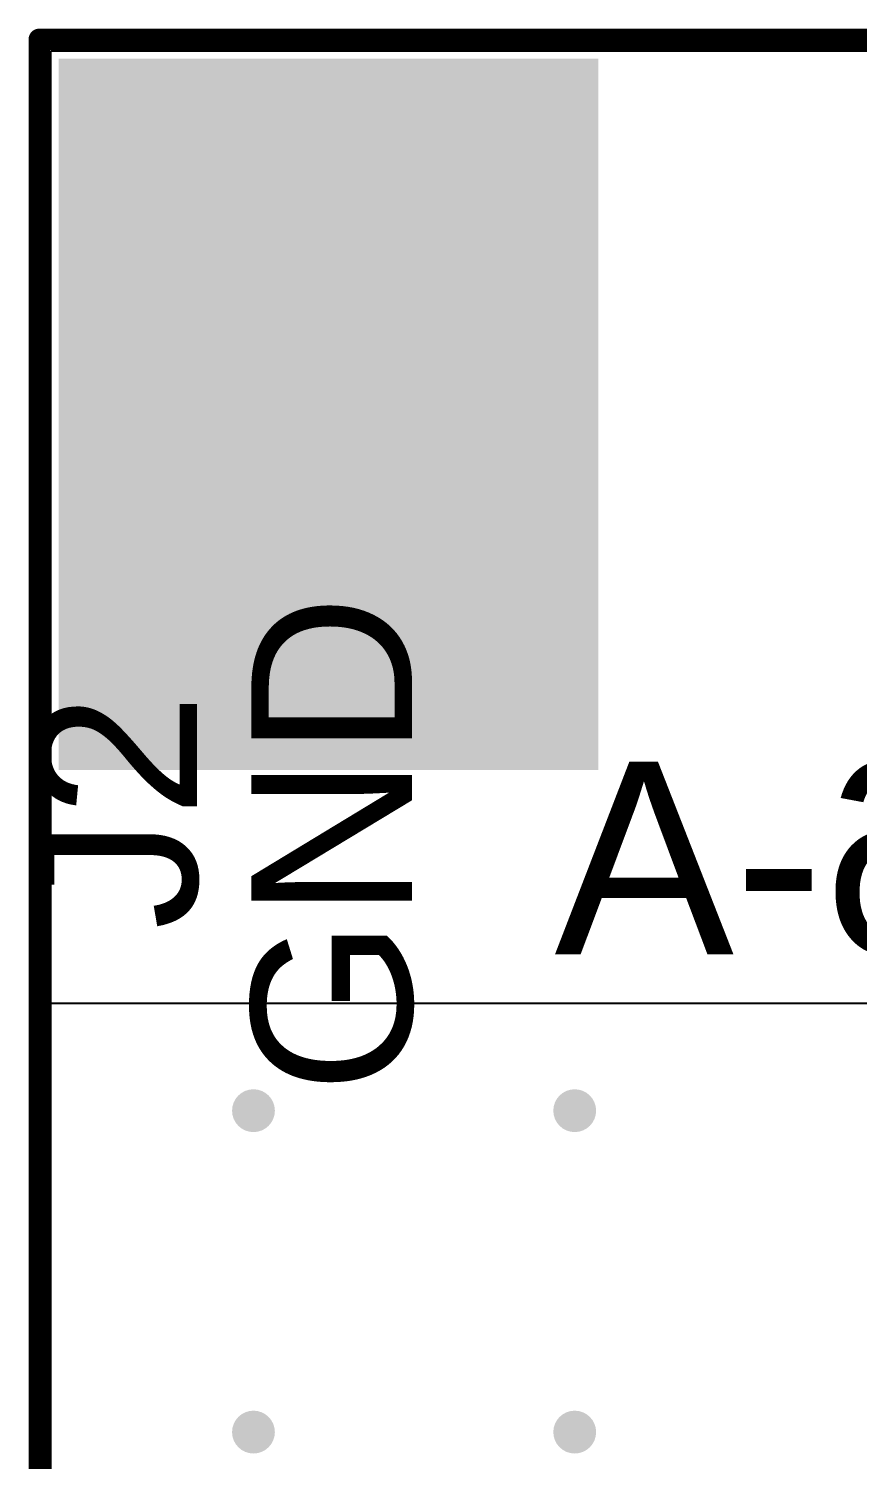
# Model space of a CAD drawing. Header units: millimetres. Extents: x -0.01 to 2.64, y -2.47 to 1.86.
# Drawn here: x -0.005 to 0.382, y 1.187 to 1.855 of the extents above; entities that cross this region are included whole.
import ezdxf

# ---------------------------------------------------------------- set-up
doc = ezdxf.new("R2010")
doc.units = ezdxf.units.MM
doc.header["$MEASUREMENT"] = 0
for name, color, linetype in [('BottomLayer', 5, 'Continuous'), ('BottomOverlay', 54, 'Continuous'), ('BottomSolder', 6, 'Continuous'), ('Mechanical1', 6, 'Continuous'), ('MidLayer1', 16, 'Continuous'), ('MidLayer2', 76, 'Continuous'), ('TopLayer', 1, 'Continuous'), ('TopOverlay', 2, 'Continuous'), ('TopSolder', 216, 'Continuous'), ('ViaHoleLayer', 16, 'Continuous')]:
    doc.layers.add(name, color=color, linetype=linetype)
doc.styles.add('Arial', font='', dxfattribs={"height": 0.2})
doc.styles.get('Arial').set_extended_font_data('Arial')

# ---------------------------------------------------------------- blocks, each defined once
blk = doc.blocks.new('B______J____9')
at = {"layer": 'TopLayer'}
blk.add_hatch(color=1, dxfattribs=at).paths.add_polyline_path([(-0.125, -0.005), (0.125, -0.005), (0.125, -0.335), (-0.125, -0.335)])
at = {"layer": 'TopSolder'}
blk.add_hatch(color=216, dxfattribs=at).paths.add_polyline_path([(-0.126, -0.004), (0.126, -0.004), (0.126, -0.336), (-0.126, -0.336)])

msp = doc.modelspace()

# ---------------------------------------------------------------- hatches: boundary and pattern name
at = {"layer": 'BottomLayer'}
h = msp.add_hatch(color=5, dxfattribs=at)
edge = h.paths.add_edge_path()
edge.add_arc((0.025, 1.825), 0.01, 0, 360)
h = msp.add_hatch(color=5, dxfattribs=at)
edge = h.paths.add_edge_path()
edge.add_arc((0.125, 1.825), 0.01, 0, 360)
h = msp.add_hatch(color=5, dxfattribs=at)
edge = h.paths.add_edge_path()
edge.add_arc((0.225, 1.825), 0.01, 0, 360)
h = msp.add_hatch(color=5, dxfattribs=at)
edge = h.paths.add_edge_path()
edge.add_arc((0.075, 1.775), 0.01, 0, 360)
h = msp.add_hatch(color=5, dxfattribs=at)
edge = h.paths.add_edge_path()
edge.add_arc((0.175, 1.775), 0.01, 0, 360)
h = msp.add_hatch(color=5, dxfattribs=at)
edge = h.paths.add_edge_path()
edge.add_arc((0.025, 1.725), 0.01, 0, 360)
h = msp.add_hatch(color=5, dxfattribs=at)
edge = h.paths.add_edge_path()
edge.add_arc((0.125, 1.725), 0.01, 0, 360)
h = msp.add_hatch(color=5, dxfattribs=at)
edge = h.paths.add_edge_path()
edge.add_arc((0.225, 1.725), 0.01, 0, 360)
h = msp.add_hatch(color=5, dxfattribs=at)
edge = h.paths.add_edge_path()
edge.add_arc((0.075, 1.675), 0.01, 0, 360)
h = msp.add_hatch(color=5, dxfattribs=at)
edge = h.paths.add_edge_path()
edge.add_arc((0.175, 1.675), 0.01, 0, 360)
h = msp.add_hatch(color=5, dxfattribs=at)
edge = h.paths.add_edge_path()
edge.add_arc((0.025, 1.625), 0.01, 0, 360)
h = msp.add_hatch(color=5, dxfattribs=at)
edge = h.paths.add_edge_path()
edge.add_arc((0.125, 1.625), 0.01, 0, 360)
h = msp.add_hatch(color=5, dxfattribs=at)
edge = h.paths.add_edge_path()
edge.add_arc((0.225, 1.625), 0.01, 0, 360)
h = msp.add_hatch(color=5, dxfattribs=at)
edge = h.paths.add_edge_path()
edge.add_arc((0.075, 1.575), 0.01, 0, 360)
h = msp.add_hatch(color=5, dxfattribs=at)
edge = h.paths.add_edge_path()
edge.add_arc((0.175, 1.575), 0.01, 0, 360)
h = msp.add_hatch(color=5, dxfattribs=at)
edge = h.paths.add_edge_path()
edge.add_arc((0.025, 1.525), 0.01, 0, 360)
h = msp.add_hatch(color=5, dxfattribs=at)
edge = h.paths.add_edge_path()
edge.add_arc((0.125, 1.525), 0.01, 0, 360)
h = msp.add_hatch(color=5, dxfattribs=at)
edge = h.paths.add_edge_path()
edge.add_arc((0.225, 1.525), 0.01, 0, 360)
h = msp.add_hatch(color=5, dxfattribs=at)
edge = h.paths.add_edge_path()
edge.add_arc((0.1, 1.35), 0.01, 0, 360)
h = msp.add_hatch(color=5, dxfattribs=at)
edge = h.paths.add_edge_path()
edge.add_arc((0.25, 1.35), 0.01, 0, 360)
h = msp.add_hatch(color=5, dxfattribs=at)
edge = h.paths.add_edge_path()
edge.add_arc((0.1, 1.2), 0.01, 0, 360)
h = msp.add_hatch(color=5, dxfattribs=at)
edge = h.paths.add_edge_path()
edge.add_arc((0.25, 1.2), 0.01, 0, 360)
at = {"layer": 'MidLayer1'}
h = msp.add_hatch(color=16, dxfattribs=at)
edge = h.paths.add_edge_path()
edge.add_arc((0.025, 1.825), 0.01, 0, 360)
h = msp.add_hatch(color=16, dxfattribs=at)
edge = h.paths.add_edge_path()
edge.add_arc((0.125, 1.825), 0.01, 0, 360)
h = msp.add_hatch(color=16, dxfattribs=at)
edge = h.paths.add_edge_path()
edge.add_arc((0.225, 1.825), 0.01, 0, 360)
h = msp.add_hatch(color=16, dxfattribs=at)
edge = h.paths.add_edge_path()
edge.add_arc((0.075, 1.775), 0.01, 0, 360)
h = msp.add_hatch(color=16, dxfattribs=at)
edge = h.paths.add_edge_path()
edge.add_arc((0.175, 1.775), 0.01, 0, 360)
h = msp.add_hatch(color=16, dxfattribs=at)
edge = h.paths.add_edge_path()
edge.add_arc((0.025, 1.725), 0.01, 0, 360)
h = msp.add_hatch(color=16, dxfattribs=at)
edge = h.paths.add_edge_path()
edge.add_arc((0.125, 1.725), 0.01, 0, 360)
h = msp.add_hatch(color=16, dxfattribs=at)
edge = h.paths.add_edge_path()
edge.add_arc((0.225, 1.725), 0.01, 0, 360)
h = msp.add_hatch(color=16, dxfattribs=at)
edge = h.paths.add_edge_path()
edge.add_arc((0.075, 1.675), 0.01, 0, 360)
h = msp.add_hatch(color=16, dxfattribs=at)
edge = h.paths.add_edge_path()
edge.add_arc((0.175, 1.675), 0.01, 0, 360)
h = msp.add_hatch(color=16, dxfattribs=at)
edge = h.paths.add_edge_path()
edge.add_arc((0.025, 1.625), 0.01, 0, 360)
h = msp.add_hatch(color=16, dxfattribs=at)
edge = h.paths.add_edge_path()
edge.add_arc((0.125, 1.625), 0.01, 0, 360)
h = msp.add_hatch(color=16, dxfattribs=at)
edge = h.paths.add_edge_path()
edge.add_arc((0.225, 1.625), 0.01, 0, 360)
h = msp.add_hatch(color=16, dxfattribs=at)
edge = h.paths.add_edge_path()
edge.add_arc((0.075, 1.575), 0.01, 0, 360)
h = msp.add_hatch(color=16, dxfattribs=at)
edge = h.paths.add_edge_path()
edge.add_arc((0.175, 1.575), 0.01, 0, 360)
h = msp.add_hatch(color=16, dxfattribs=at)
edge = h.paths.add_edge_path()
edge.add_arc((0.025, 1.525), 0.01, 0, 360)
h = msp.add_hatch(color=16, dxfattribs=at)
edge = h.paths.add_edge_path()
edge.add_arc((0.125, 1.525), 0.01, 0, 360)
h = msp.add_hatch(color=16, dxfattribs=at)
edge = h.paths.add_edge_path()
edge.add_arc((0.225, 1.525), 0.01, 0, 360)
h = msp.add_hatch(color=16, dxfattribs=at)
edge = h.paths.add_edge_path()
edge.add_arc((0.1, 1.35), 0.01, 0, 360)
h = msp.add_hatch(color=16, dxfattribs=at)
edge = h.paths.add_edge_path()
edge.add_arc((0.25, 1.35), 0.01, 0, 360)
h = msp.add_hatch(color=16, dxfattribs=at)
edge = h.paths.add_edge_path()
edge.add_arc((0.1, 1.2), 0.01, 0, 360)
h = msp.add_hatch(color=16, dxfattribs=at)
edge = h.paths.add_edge_path()
edge.add_arc((0.25, 1.2), 0.01, 0, 360)
at = {"layer": 'MidLayer2'}
h = msp.add_hatch(color=76, dxfattribs=at)
edge = h.paths.add_edge_path()
edge.add_arc((0.025, 1.825), 0.01, 0, 360)
h = msp.add_hatch(color=76, dxfattribs=at)
edge = h.paths.add_edge_path()
edge.add_arc((0.125, 1.825), 0.01, 0, 360)
h = msp.add_hatch(color=76, dxfattribs=at)
edge = h.paths.add_edge_path()
edge.add_arc((0.225, 1.825), 0.01, 0, 360)
h = msp.add_hatch(color=76, dxfattribs=at)
edge = h.paths.add_edge_path()
edge.add_arc((0.075, 1.775), 0.01, 0, 360)
h = msp.add_hatch(color=76, dxfattribs=at)
edge = h.paths.add_edge_path()
edge.add_arc((0.175, 1.775), 0.01, 0, 360)
h = msp.add_hatch(color=76, dxfattribs=at)
edge = h.paths.add_edge_path()
edge.add_arc((0.025, 1.725), 0.01, 0, 360)
h = msp.add_hatch(color=76, dxfattribs=at)
edge = h.paths.add_edge_path()
edge.add_arc((0.125, 1.725), 0.01, 0, 360)
h = msp.add_hatch(color=76, dxfattribs=at)
edge = h.paths.add_edge_path()
edge.add_arc((0.225, 1.725), 0.01, 0, 360)
h = msp.add_hatch(color=76, dxfattribs=at)
edge = h.paths.add_edge_path()
edge.add_arc((0.075, 1.675), 0.01, 0, 360)
h = msp.add_hatch(color=76, dxfattribs=at)
edge = h.paths.add_edge_path()
edge.add_arc((0.175, 1.675), 0.01, 0, 360)
h = msp.add_hatch(color=76, dxfattribs=at)
edge = h.paths.add_edge_path()
edge.add_arc((0.025, 1.625), 0.01, 0, 360)
h = msp.add_hatch(color=76, dxfattribs=at)
edge = h.paths.add_edge_path()
edge.add_arc((0.125, 1.625), 0.01, 0, 360)
h = msp.add_hatch(color=76, dxfattribs=at)
edge = h.paths.add_edge_path()
edge.add_arc((0.225, 1.625), 0.01, 0, 360)
h = msp.add_hatch(color=76, dxfattribs=at)
edge = h.paths.add_edge_path()
edge.add_arc((0.075, 1.575), 0.01, 0, 360)
h = msp.add_hatch(color=76, dxfattribs=at)
edge = h.paths.add_edge_path()
edge.add_arc((0.175, 1.575), 0.01, 0, 360)
h = msp.add_hatch(color=76, dxfattribs=at)
edge = h.paths.add_edge_path()
edge.add_arc((0.025, 1.525), 0.01, 0, 360)
h = msp.add_hatch(color=76, dxfattribs=at)
edge = h.paths.add_edge_path()
edge.add_arc((0.125, 1.525), 0.01, 0, 360)
h = msp.add_hatch(color=76, dxfattribs=at)
edge = h.paths.add_edge_path()
edge.add_arc((0.225, 1.525), 0.01, 0, 360)
h = msp.add_hatch(color=76, dxfattribs=at)
edge = h.paths.add_edge_path()
edge.add_arc((0.1, 1.35), 0.01, 0, 360)
h = msp.add_hatch(color=76, dxfattribs=at)
edge = h.paths.add_edge_path()
edge.add_arc((0.25, 1.35), 0.01, 0, 360)
h = msp.add_hatch(color=76, dxfattribs=at)
edge = h.paths.add_edge_path()
edge.add_arc((0.1, 1.2), 0.01, 0, 360)
h = msp.add_hatch(color=76, dxfattribs=at)
edge = h.paths.add_edge_path()
edge.add_arc((0.25, 1.2), 0.01, 0, 360)
at = {"layer": 'TopLayer'}
h = msp.add_hatch(color=1, dxfattribs=at)
edge = h.paths.add_edge_path()
edge.add_arc((0.025, 1.825), 0.01, 0, 360)
h = msp.add_hatch(color=1, dxfattribs=at)
edge = h.paths.add_edge_path()
edge.add_arc((0.125, 1.825), 0.01, 0, 360)
h = msp.add_hatch(color=1, dxfattribs=at)
edge = h.paths.add_edge_path()
edge.add_arc((0.225, 1.825), 0.01, 0, 360)
h = msp.add_hatch(color=1, dxfattribs=at)
edge = h.paths.add_edge_path()
edge.add_arc((0.075, 1.775), 0.01, 0, 360)
h = msp.add_hatch(color=1, dxfattribs=at)
edge = h.paths.add_edge_path()
edge.add_arc((0.175, 1.775), 0.01, 0, 360)
h = msp.add_hatch(color=1, dxfattribs=at)
edge = h.paths.add_edge_path()
edge.add_arc((0.025, 1.725), 0.01, 0, 360)
h = msp.add_hatch(color=1, dxfattribs=at)
edge = h.paths.add_edge_path()
edge.add_arc((0.125, 1.725), 0.01, 0, 360)
h = msp.add_hatch(color=1, dxfattribs=at)
edge = h.paths.add_edge_path()
edge.add_arc((0.225, 1.725), 0.01, 0, 360)
h = msp.add_hatch(color=1, dxfattribs=at)
edge = h.paths.add_edge_path()
edge.add_arc((0.075, 1.675), 0.01, 0, 360)
h = msp.add_hatch(color=1, dxfattribs=at)
edge = h.paths.add_edge_path()
edge.add_arc((0.175, 1.675), 0.01, 0, 360)
h = msp.add_hatch(color=1, dxfattribs=at)
edge = h.paths.add_edge_path()
edge.add_arc((0.025, 1.625), 0.01, 0, 360)
h = msp.add_hatch(color=1, dxfattribs=at)
edge = h.paths.add_edge_path()
edge.add_arc((0.125, 1.625), 0.01, 0, 360)
h = msp.add_hatch(color=1, dxfattribs=at)
edge = h.paths.add_edge_path()
edge.add_arc((0.225, 1.625), 0.01, 0, 360)
h = msp.add_hatch(color=1, dxfattribs=at)
edge = h.paths.add_edge_path()
edge.add_arc((0.075, 1.575), 0.01, 0, 360)
h = msp.add_hatch(color=1, dxfattribs=at)
edge = h.paths.add_edge_path()
edge.add_arc((0.175, 1.575), 0.01, 0, 360)
h = msp.add_hatch(color=1, dxfattribs=at)
edge = h.paths.add_edge_path()
edge.add_arc((0.025, 1.525), 0.01, 0, 360)
h = msp.add_hatch(color=1, dxfattribs=at)
edge = h.paths.add_edge_path()
edge.add_arc((0.125, 1.525), 0.01, 0, 360)
h = msp.add_hatch(color=1, dxfattribs=at)
edge = h.paths.add_edge_path()
edge.add_arc((0.225, 1.525), 0.01, 0, 360)
h = msp.add_hatch(color=1, dxfattribs=at)
edge = h.paths.add_edge_path()
edge.add_arc((0.1, 1.35), 0.01, 0, 360)
h = msp.add_hatch(color=1, dxfattribs=at)
edge = h.paths.add_edge_path()
edge.add_arc((0.25, 1.35), 0.01, 0, 360)
h = msp.add_hatch(color=1, dxfattribs=at)
edge = h.paths.add_edge_path()
edge.add_arc((0.1, 1.2), 0.01, 0, 360)
h = msp.add_hatch(color=1, dxfattribs=at)
edge = h.paths.add_edge_path()
edge.add_arc((0.25, 1.2), 0.01, 0, 360)
at = {"layer": 'ViaHoleLayer'}
h = msp.add_hatch(color=16, dxfattribs=at)
edge = h.paths.add_edge_path()
edge.add_arc((0.025, 1.825), 0.005, 0, 360)
h = msp.add_hatch(color=16, dxfattribs=at)
edge = h.paths.add_edge_path()
edge.add_arc((0.125, 1.825), 0.005, 0, 360)
h = msp.add_hatch(color=16, dxfattribs=at)
edge = h.paths.add_edge_path()
edge.add_arc((0.225, 1.825), 0.005, 0, 360)
h = msp.add_hatch(color=16, dxfattribs=at)
edge = h.paths.add_edge_path()
edge.add_arc((0.075, 1.775), 0.005, 0, 360)
h = msp.add_hatch(color=16, dxfattribs=at)
edge = h.paths.add_edge_path()
edge.add_arc((0.175, 1.775), 0.005, 0, 360)
h = msp.add_hatch(color=16, dxfattribs=at)
edge = h.paths.add_edge_path()
edge.add_arc((0.025, 1.725), 0.005, 0, 360)
h = msp.add_hatch(color=16, dxfattribs=at)
edge = h.paths.add_edge_path()
edge.add_arc((0.125, 1.725), 0.005, 0, 360)
h = msp.add_hatch(color=16, dxfattribs=at)
edge = h.paths.add_edge_path()
edge.add_arc((0.225, 1.725), 0.005, 0, 360)
h = msp.add_hatch(color=16, dxfattribs=at)
edge = h.paths.add_edge_path()
edge.add_arc((0.075, 1.675), 0.005, 0, 360)
h = msp.add_hatch(color=16, dxfattribs=at)
edge = h.paths.add_edge_path()
edge.add_arc((0.175, 1.675), 0.005, 0, 360)
h = msp.add_hatch(color=16, dxfattribs=at)
edge = h.paths.add_edge_path()
edge.add_arc((0.025, 1.625), 0.005, 0, 360)
h = msp.add_hatch(color=16, dxfattribs=at)
edge = h.paths.add_edge_path()
edge.add_arc((0.125, 1.625), 0.005, 0, 360)
h = msp.add_hatch(color=16, dxfattribs=at)
edge = h.paths.add_edge_path()
edge.add_arc((0.225, 1.625), 0.005, 0, 360)
h = msp.add_hatch(color=16, dxfattribs=at)
edge = h.paths.add_edge_path()
edge.add_arc((0.075, 1.575), 0.005, 0, 360)
h = msp.add_hatch(color=16, dxfattribs=at)
edge = h.paths.add_edge_path()
edge.add_arc((0.175, 1.575), 0.005, 0, 360)
h = msp.add_hatch(color=16, dxfattribs=at)
edge = h.paths.add_edge_path()
edge.add_arc((0.025, 1.525), 0.005, 0, 360)
h = msp.add_hatch(color=16, dxfattribs=at)
edge = h.paths.add_edge_path()
edge.add_arc((0.125, 1.525), 0.005, 0, 360)
h = msp.add_hatch(color=16, dxfattribs=at)
edge = h.paths.add_edge_path()
edge.add_arc((0.225, 1.525), 0.005, 0, 360)
h = msp.add_hatch(color=16, dxfattribs=at)
edge = h.paths.add_edge_path()
edge.add_arc((0.1, 1.35), 0.005, 0, 360)
h = msp.add_hatch(color=16, dxfattribs=at)
edge = h.paths.add_edge_path()
edge.add_arc((0.25, 1.35), 0.005, 0, 360)
h = msp.add_hatch(color=16, dxfattribs=at)
edge = h.paths.add_edge_path()
edge.add_arc((0.1, 1.2), 0.005, 0, 360)
h = msp.add_hatch(color=16, dxfattribs=at)
edge = h.paths.add_edge_path()
edge.add_arc((0.25, 1.2), 0.005, 0, 360)

# ---------------------------------------------------------------- linework, layer by layer
at = {"layer": 'BottomLayer'}
for p, q in [((0.00541, 0.00541), (0.00541, 1.84459)), ((0.00541, 1.84459), (1.42562, 1.84459))]:
    msp.add_line(p, q, dxfattribs=at)
at = {"layer": 'BottomSolder'}
for p, q in [((1.7, 1.4), (0, 1.4)), ((0, 1.4), (0, 0.821))]:
    msp.add_line(p, q, dxfattribs=at)
at = {"layer": 'Mechanical1', "const_width": 0.01}
for points in [[(0, 0), (0, 1.85)], [(0, 1.85), (1.7, 1.85)]]:
    msp.add_lwpolyline(points, dxfattribs=at)
at = {"layer": 'Mechanical1', "const_width": 0.005}
msp.add_lwpolyline([(-0.0025, 1.85, 1), (0.0025, 1.85, 1)], format="xyb", close=True, dxfattribs=at)
msp.add_lwpolyline([(-0.0025, 1.85, 1), (0.0025, 1.85, 1)], format="xyb", close=True, dxfattribs=at)
at = {"layer": 'MidLayer1'}
for p, q in [((0.00541, 0.00541), (0.00541, 1.84459)), ((0.00541, 1.84459), (1.45751, 1.84459))]:
    msp.add_line(p, q, dxfattribs=at)
at = {"layer": 'MidLayer2'}
for p, q in [((0.00541, 0.00541), (0.00541, 1.84459)), ((0.00541, 1.84459), (1.45751, 1.84459))]:
    msp.add_line(p, q, dxfattribs=at)
at = {"layer": 'TopLayer'}
for p, q in [((0.00541, 0.615), (0.00541, 1.84459)), ((0.00541, 1.84459), (0.5155, 1.84459))]:
    msp.add_line(p, q, dxfattribs=at)

# ---------------------------------------------------------------- block references
msp.add_blockref('B______J____9', (0.135, 1.845))

# ---------------------------------------------------------------- texts
at = {"layer": 'BottomOverlay', "style": 'Arial', "text_generation_flag": 2}
msp.add_text('QFN16-30-46-A', height=0.09, dxfattribs=at).set_placement((1.13484, 1.42293))
at = {"layer": 'TopOverlay', "style": 'Arial'}
for s, p in [('GND', (0.17401, 1.35801)), ('J2', (0.0737, 1.43442))]:
    msp.add_text(s, height=0.075, rotation=90, dxfattribs=at).set_placement(p)

doc.saveas('drawing.dxf')
